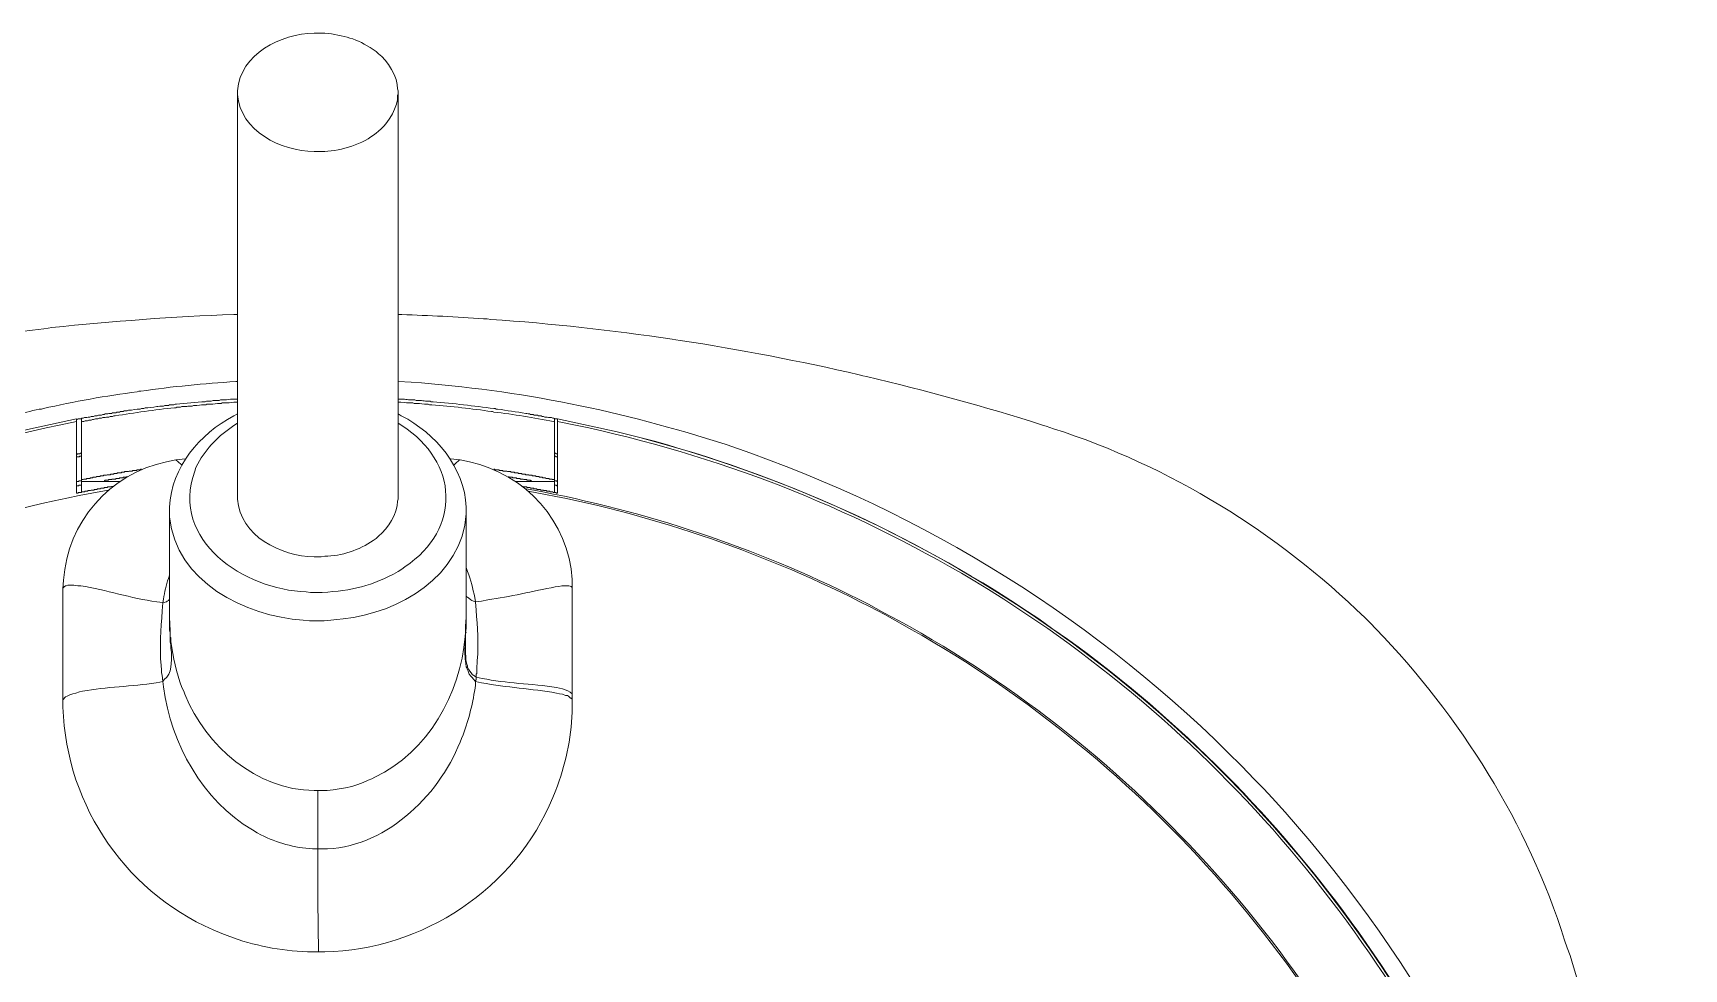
# Model space of a CAD drawing. Header units: millimetres. Extents: x 40 to 388, y 0 to 127.
# Drawn here: x 323.2 to 380.2, y 90.2 to 122.5 of the extents above; entities that cross this region are included whole.
import ezdxf

# ---------------------------------------------------------------- set-up
doc = ezdxf.new("R2010")
doc.units = ezdxf.units.MM

msp = doc.modelspace()

# ---------------------------------------------------------------- linework, layer by layer
at = {"color": 250, "lineweight": 20}
for points in [[(330.250588, 106.489005), (330.250588, 120.459005)], [(335.796184, 106.489005), (335.796184, 120.459005)], [(324.683684, 106.637101), (324.683684, 109.198303)], [(324.853088, 107.060505), (324.853088, 109.219505)], [(341.193684, 107.060505), (341.193684, 109.219505)], [(341.299588, 106.637101), (341.299588, 109.198303)], [(324.853088, 108.013005), (324.810684, 108.013005), (324.810684, 107.991803), (324.789588, 107.991803), (324.726088, 107.991803), (324.704886, 107.991803), (324.704886, 107.970601), (324.683684, 107.970601)], [(324.853088, 107.907101), (324.789588, 107.907101), (324.789588, 107.886005), (324.726088, 107.886005), (324.683684, 107.886005)], [(328.451386, 107.822399), (328.112684, 107.780101)], [(328.112684, 107.780101), (328.133886, 107.759005), (328.176184, 107.737803), (328.218588, 107.695505), (328.282088, 107.653101), (328.324386, 107.610803)], [(337.934088, 107.780101), (337.595386, 107.822399)], [(337.934088, 107.780101), (337.912886, 107.780101), (337.870588, 107.737803), (337.807088, 107.695505), (337.764684, 107.653101), (337.722386, 107.610803)], [(341.299588, 107.991803), (341.257184, 107.991803), (341.236088, 107.991803), (341.236088, 108.013005), (341.214886, 108.013005), (341.193684, 108.013005)], [(341.299588, 107.886005), (341.257184, 107.886005), (341.236088, 107.886005), (341.236088, 107.907101), (341.214886, 107.907101), (341.193684, 107.907101)], [(326.927386, 107.462601), (326.906184, 107.462601), (326.885088, 107.441505), (326.779184, 107.441505), (326.758088, 107.420303), (326.631088, 107.420303), (326.609886, 107.399101), (326.504088, 107.399101), (326.482886, 107.378005), (326.355886, 107.378005), (326.334684, 107.356803), (326.250088, 107.356803), (326.228886, 107.335601), (326.101886, 107.335601), (326.080684, 107.314505), (325.974886, 107.314505), (325.974886, 107.293303), (325.869088, 107.293303), (325.847886, 107.272101), (325.742088, 107.272101), (325.720886, 107.251005), (325.615088, 107.251005), (325.615088, 107.229803), (325.509184, 107.229803), (325.488088, 107.208601), (325.382184, 107.208601), (325.361088, 107.187505), (325.255184, 107.187505), (325.255184, 107.166303), (325.170588, 107.166303), (325.149386, 107.145101), (325.043588, 107.145101), (325.022386, 107.124005), (324.937684, 107.124005), (324.916588, 107.102803), (324.853088, 107.102803)], [(326.440588, 107.208601), (326.419386, 107.208601), (326.419386, 107.187505), (326.292386, 107.187505), (326.292386, 107.166303), (326.165386, 107.166303), (326.165386, 107.145101), (326.101886, 107.145101), (326.038386, 107.145101), (326.038386, 107.124005), (325.911386, 107.124005), (325.911386, 107.102803), (325.805588, 107.102803), (325.784386, 107.081601), (325.678588, 107.081601), (325.657386, 107.060505), (325.636184, 107.060505)], [(341.193684, 107.102803), (341.109088, 107.102803), (341.109088, 107.124005), (341.003184, 107.124005), (341.003184, 107.145101), (340.897386, 107.145101), (340.876184, 107.166303), (340.791588, 107.166303), (340.770386, 107.187505), (340.664588, 107.187505), (340.664588, 107.208601), (340.558684, 107.208601), (340.537588, 107.229803), (340.431684, 107.229803), (340.410588, 107.251005), (340.347088, 107.251005), (340.304684, 107.251005), (340.304684, 107.272101), (340.198886, 107.272101), (340.177684, 107.293303), (340.071886, 107.293303), (340.050684, 107.314505), (339.944886, 107.314505), (339.923684, 107.335601), (339.817886, 107.335601), (339.796684, 107.356803), (339.690886, 107.356803), (339.669684, 107.378005), (339.563886, 107.378005), (339.542684, 107.399101), (339.500386, 107.399101), (339.415684, 107.399101), (339.394588, 107.420303), (339.288684, 107.420303), (339.267588, 107.441505), (339.140588, 107.441505), (339.119386, 107.462601), (339.098184, 107.462601)], [(324.853088, 107.060505), (324.789588, 107.060505), (324.768386, 107.060505), (324.768386, 107.039303), (324.726088, 107.039303), (324.683684, 107.039303)], [(324.853088, 106.912303), (324.789588, 106.912303), (324.768386, 106.912303), (324.768386, 106.891101), (324.726088, 106.891101), (324.683684, 106.891101)], [(325.974886, 106.870005), (325.890184, 106.870005), (325.869088, 106.848803), (325.763184, 106.848803), (325.742088, 106.827601), (325.636184, 106.827601), (325.636184, 106.806505), (325.530386, 106.806505), (325.509184, 106.785303), (325.445684, 106.785303), (325.403386, 106.785303), (325.403386, 106.764101), (325.297588, 106.764101), (325.297588, 106.743005), (325.191684, 106.743005), (325.170588, 106.721803), (325.085886, 106.721803), (325.064684, 106.700601), (324.980088, 106.700601), (324.958886, 106.679505), (324.937684, 106.679505), (324.874184, 106.679505), (324.853088, 106.658303), (324.747184, 106.658303), (324.747184, 106.637101), (324.683684, 106.637101)], [(324.853088, 106.658303), (324.853088, 107.039303)], [(324.853088, 107.039303), (326.207684, 107.039303)], [(339.839088, 107.039303), (341.193684, 107.039303)], [(341.299588, 106.637101), (341.257184, 106.637101), (341.236088, 106.658303), (341.151386, 106.658303), (341.130184, 106.679505), (341.045588, 106.679505), (341.024386, 106.700601), (340.918588, 106.700601), (340.918588, 106.721803), (340.812684, 106.721803), (340.812684, 106.743005), (340.706886, 106.743005), (340.706886, 106.764101), (340.579886, 106.764101), (340.579886, 106.785303), (340.474088, 106.785303), (340.474088, 106.806505), (340.368184, 106.806505), (340.347088, 106.827601), (340.304684, 106.827601), (340.241184, 106.827601), (340.241184, 106.848803), (340.114184, 106.848803), (340.114184, 106.870005), (340.071886, 106.870005)], [(341.299588, 107.039303), (341.278386, 107.039303), (341.278386, 107.060505), (341.257184, 107.060505), (341.214886, 107.060505), (341.193684, 107.060505)], [(341.193684, 107.039303), (341.193684, 106.658303)], [(341.299588, 106.891101), (341.257184, 106.891101), (341.257184, 106.912303), (341.214886, 106.912303), (341.193684, 106.912303)], [(327.901088, 106.023303), (327.901088, 102.340303)], [(338.145684, 106.023303), (338.145684, 102.340303)], [(324.218088, 103.335101), (324.218088, 99.461601)], [(341.807588, 103.335101), (341.807588, 99.461601)], [(327.901088, 102.975303), (327.858684, 102.933005), (327.816386, 102.911803), (327.795184, 102.890601), (327.668184, 102.848303)], [(327.922184, 101.895803), (327.901088, 102.340303)], [(327.901088, 102.234505), (327.901088, 102.340303)], [(327.901088, 102.234505), (327.901088, 101.917005), (327.922184, 101.811101), (327.922184, 101.641803)], [(338.145684, 102.340303), (338.124588, 102.044005)], [(338.145684, 102.234505), (338.145684, 102.340303)], [(338.145684, 102.149803), (338.145684, 102.234505)], [(338.145684, 102.065101), (338.145684, 102.149803)], [(338.145684, 101.980505), (338.145684, 102.065101)], [(327.922184, 101.895803), (327.922184, 101.641803)], [(327.922184, 101.641803), (327.922184, 101.578303)], [(327.922184, 101.578303), (327.922184, 101.493601)], [(327.922184, 101.493601), (327.943386, 101.409005)], [(338.124588, 102.044005), (338.124588, 101.832303)], [(338.124588, 101.811101), (338.145684, 101.980505)], [(338.124588, 101.811101), (338.124588, 101.895803)], [(338.124588, 101.811101), (338.124588, 101.895803)], [(338.124588, 101.811101), (338.124588, 101.832303)], [(327.943386, 101.409005), (327.943386, 101.282005)], [(327.668184, 100.139005), (327.647088, 100.350601), (327.625886, 100.435303), (327.625886, 100.541101)], [(338.463184, 100.139005), (338.463184, 100.181303), (338.484386, 100.181303), (338.484386, 100.223601), (338.484386, 100.287101), (338.484386, 100.393005), (338.505588, 100.414101), (338.505588, 100.520005), (338.505588, 100.562303)], [(333.023386, 96.371303), (333.023386, 94.360505)], [(332.959886, 94.360505), (332.981088, 94.360505)], [(332.981088, 94.360505), (333.023386, 94.360505)], [(333.044588, 90.804505), (333.023386, 92.582505), (333.023386, 94.360505)]]:
    msp.add_lwpolyline(points, dxfattribs=at)
msp.add_lwpolyline([(338.124588, 101.811101), (338.124588, 101.832303), (338.145684, 101.832303), (338.145684, 101.811101)], close=True, dxfattribs=at)
for points, knots in [([(330.250588, 120.459005), (330.250588, 120.459005), (330.250588, 120.522505), (330.250588, 120.522505), (330.325412, 121.797409), (331.752716, 122.484232), (332.896386, 122.512101), (332.896386, 122.512101), (333.023386, 122.512101), (333.023386, 122.512101)], [0, 0, 0, 0, 1, 1, 1, 2, 2, 2, 3, 3, 3, 3]), ([(333.023386, 122.512101), (333.023386, 122.512101), (333.256184, 122.512101), (333.256184, 122.512101), (333.909211, 122.429198), (334.376007, 122.327598), (334.928386, 121.940601), (334.928386, 121.940601), (335.034184, 121.877101), (335.034184, 121.877101), (335.034184, 121.877101), (335.118886, 121.792505), (335.118886, 121.792505), (335.412786, 121.5868), (335.795902, 120.968698), (335.775088, 120.586005), (335.775088, 120.586005), (335.796184, 120.522505), (335.796184, 120.522505), (335.796184, 120.522505), (335.796184, 120.459005), (335.796184, 120.459005)], [0, 0, 0, 0, 1, 1, 1, 2, 2, 2, 3, 3, 3, 4, 4, 4, 5, 5, 5, 6, 6, 6, 7, 7, 7, 7]), ([(333.023386, 118.427005), (333.023386, 118.427005), (332.896386, 118.427005), (332.896386, 118.427005), (331.750211, 118.42771), (330.33589, 119.132208), (330.250588, 120.395505), (330.250588, 120.395505), (330.250588, 120.459005), (330.250588, 120.459005)], [0, 0, 0, 0, 1, 1, 1, 2, 2, 2, 3, 3, 3, 3]), ([(335.796184, 120.459005), (335.796184, 120.459005), (335.796184, 120.395505), (335.796184, 120.395505), (335.796184, 120.395505), (335.775088, 120.353101), (335.775088, 120.353101), (335.796184, 119.991927), (335.467113, 119.428823), (335.203588, 119.210101), (335.203588, 119.210101), (335.118886, 119.125505), (335.118886, 119.125505), (335.118886, 119.125505), (335.034184, 119.062005), (335.034184, 119.062005), (334.585204, 118.676701), (333.839397, 118.45692), (333.256184, 118.427005), (333.256184, 118.427005), (333.023386, 118.427005), (333.023386, 118.427005)], [0, 0, 0, 0, 1, 1, 1, 2, 2, 2, 3, 3, 3, 4, 4, 4, 5, 5, 5, 6, 6, 6, 7, 7, 7, 7]), ([(330.250588, 112.796601), (330.250588, 112.796601), (330.123588, 112.796601), (330.123588, 112.796601), (328.018493, 112.735218), (325.930084, 112.557806), (323.837088, 112.352101), (323.837088, 112.352101), (323.710088, 112.331005), (323.710088, 112.331005), (323.710088, 112.331005), (323.561886, 112.309803), (323.561886, 112.309803), (321.480215, 112.074818), (319.398086, 111.755907), (317.338886, 111.357303), (317.338886, 111.357303), (317.211886, 111.336101), (317.211886, 111.336101), (317.211886, 111.336101), (317.084886, 111.315005), (317.084886, 111.315005), (315.023288, 110.890225), (312.968711, 110.439022), (310.946588, 109.854505), (310.946588, 109.854505), (310.819588, 109.833303), (310.819588, 109.833303), (310.819588, 109.833303), (310.692588, 109.791005), (310.692588, 109.791005), (309.784503, 109.541909), (308.882486, 109.271998), (307.983184, 108.986601), (307.983184, 108.986601), (307.856184, 108.944303), (307.856184, 108.944303)], [0, 0, 0, 0, 1, 1, 1, 2, 2, 2, 3, 3, 3, 4, 4, 4, 5, 5, 5, 6, 6, 6, 7, 7, 7, 8, 8, 8, 9, 9, 9, 10, 10, 10, 11, 11, 11, 12, 12, 12, 12]), ([(358.169386, 108.944303), (358.169386, 108.944303), (358.042386, 108.986601), (358.042386, 108.986601), (356.057306, 109.624811), (353.993591, 110.184317), (351.967588, 110.658803), (351.967588, 110.658803), (351.840588, 110.680005), (351.840588, 110.680005), (351.840588, 110.680005), (351.713588, 110.722303), (351.713588, 110.722303), (349.667089, 111.190122), (347.614593, 111.583822), (345.532886, 111.907601), (345.532886, 111.907601), (345.384684, 111.928803), (345.384684, 111.928803), (345.384684, 111.928803), (345.257684, 111.950005), (345.257684, 111.950005), (343.167194, 112.245915), (341.097094, 112.497128), (338.992386, 112.627303), (338.992386, 112.627303), (338.865386, 112.648505), (338.865386, 112.648505), (338.865386, 112.648505), (338.738386, 112.648505), (338.738386, 112.648505), (337.815202, 112.724317), (336.85099, 112.764216), (335.923184, 112.796601), (335.923184, 112.796601), (335.796184, 112.796601), (335.796184, 112.796601)], [0, 0, 0, 0, 1, 1, 1, 2, 2, 2, 3, 3, 3, 4, 4, 4, 5, 5, 5, 6, 6, 6, 7, 7, 7, 8, 8, 8, 9, 9, 9, 10, 10, 10, 11, 11, 11, 12, 12, 12, 12]), ([(330.250588, 110.489505), (330.250588, 110.489505), (330.187088, 110.489505), (330.187088, 110.489505), (329.099086, 110.412211), (327.978699, 110.316926), (326.906184, 110.150803), (326.906184, 110.150803), (326.842684, 110.150803), (326.842684, 110.150803), (326.842684, 110.150803), (326.779184, 110.129601), (326.779184, 110.129601), (325.732493, 110.006129), (324.572983, 109.785713), (323.540684, 109.558101), (323.540684, 109.558101), (323.477184, 109.537005), (323.477184, 109.537005), (323.477184, 109.537005), (323.392588, 109.537005), (323.392588, 109.537005), (322.836893, 109.390532), (322.2492, 109.28752), (321.699184, 109.113601), (321.699184, 109.113601), (321.635684, 109.113601), (321.635684, 109.113601)], [0, 0, 0, 0, 1, 1, 1, 2, 2, 2, 3, 3, 3, 4, 4, 4, 5, 5, 5, 6, 6, 6, 7, 7, 7, 8, 8, 8, 9, 9, 9, 9]), ([(376.224588, 77.596505), (376.224588, 77.596505), (376.097588, 78.019803), (376.097588, 78.019803), (374.182993, 84.782906), (370.717692, 90.931505), (365.979886, 96.117303), (365.979886, 96.117303), (365.683588, 96.434803), (365.683588, 96.434803), (365.683588, 96.434803), (365.366088, 96.752303), (365.366088, 96.752303), (360.554905, 101.803728), (354.538597, 105.678322), (347.967088, 108.013005), (347.967088, 108.013005), (347.543684, 108.161101), (347.543684, 108.161101), (347.543684, 108.161101), (347.120386, 108.309303), (347.120386, 108.309303), (343.510094, 109.479114), (340.027084, 110.180824), (336.240684, 110.468303), (336.240684, 110.468303), (335.796184, 110.489505), (335.796184, 110.489505)], [0, 0, 0, 0, 1, 1, 1, 2, 2, 2, 3, 3, 3, 4, 4, 4, 5, 5, 5, 6, 6, 6, 7, 7, 7, 8, 8, 8, 9, 9, 9, 9]), ([(330.250588, 109.875601), (330.250588, 109.875601), (330.123588, 109.875601), (330.123588, 109.875601), (329.913686, 109.891829), (329.936193, 109.845333), (329.763684, 109.854505), (329.763684, 109.854505), (329.657886, 109.854505), (329.657886, 109.854505), (329.657886, 109.854505), (329.615588, 109.833303), (329.615588, 109.833303), (329.615588, 109.833303), (329.403886, 109.833303), (329.403886, 109.833303), (329.403886, 109.833303), (329.340386, 109.812101), (329.340386, 109.812101), (329.340386, 109.812101), (329.171088, 109.812101), (329.171088, 109.812101), (329.171088, 109.812101), (329.128684, 109.791005), (329.128684, 109.791005), (328.8151, 109.791005), (328.453186, 109.725), (328.133886, 109.706303), (328.133886, 109.706303), (328.091588, 109.706303), (328.091588, 109.706303), (328.091588, 109.706303), (328.049184, 109.685101), (328.049184, 109.685101), (328.049184, 109.685101), (327.901088, 109.685101), (327.901088, 109.685101), (327.901088, 109.685101), (327.858684, 109.664005), (327.858684, 109.664005), (327.858684, 109.664005), (327.731684, 109.664005), (327.731684, 109.664005), (327.731684, 109.664005), (327.689386, 109.642803), (327.689386, 109.642803), (327.689386, 109.642803), (327.562386, 109.642803), (327.562386, 109.642803), (327.562386, 109.642803), (327.498886, 109.621601), (327.498886, 109.621601), (327.498886, 109.621601), (327.456588, 109.621601), (327.456588, 109.621601), (327.343311, 109.606114), (327.166217, 109.573623), (327.054386, 109.579303), (327.054386, 109.579303), (327.012088, 109.558101), (327.012088, 109.558101), (327.012088, 109.558101), (326.927386, 109.558101), (326.927386, 109.558101), (326.927386, 109.558101), (326.885088, 109.537005), (326.885088, 109.537005), (326.748916, 109.534818), (326.617012, 109.499222), (326.482886, 109.494601), (326.482886, 109.494601), (326.440588, 109.473505), (326.440588, 109.473505), (326.440588, 109.473505), (326.334684, 109.473505), (326.334684, 109.473505), (326.334684, 109.473505), (326.292386, 109.452303), (326.292386, 109.452303), (326.292386, 109.452303), (326.207684, 109.452303), (326.207684, 109.452303), (326.207684, 109.452303), (326.165386, 109.431101), (326.165386, 109.431101), (326.165386, 109.431101), (326.080684, 109.431101), (326.080684, 109.431101), (326.080684, 109.431101), (326.038386, 109.410005), (326.038386, 109.410005), (326.038386, 109.410005), (325.932588, 109.410005), (325.932588, 109.410005), (325.932588, 109.410005), (325.890184, 109.388803), (325.890184, 109.388803), (325.890184, 109.388803), (325.847886, 109.388803), (325.847886, 109.388803), (325.847886, 109.388803), (325.805588, 109.388803), (325.805588, 109.388803), (325.805588, 109.388803), (325.763184, 109.367601), (325.763184, 109.367601), (325.763184, 109.367601), (325.678588, 109.367601), (325.678588, 109.367601), (325.678588, 109.367601), (325.636184, 109.346505), (325.636184, 109.346505), (325.636184, 109.346505), (325.593886, 109.346505), (325.593886, 109.346505), (325.593886, 109.346505), (325.551588, 109.325303), (325.551588, 109.325303), (325.551588, 109.325303), (325.445684, 109.325303), (325.445684, 109.325303), (325.445684, 109.325303), (325.403386, 109.304101), (325.403386, 109.304101), (325.403386, 109.304101), (325.318684, 109.304101), (325.318684, 109.304101), (325.318684, 109.304101), (325.276386, 109.283005), (325.276386, 109.283005), (325.276386, 109.283005), (325.191684, 109.283005), (325.191684, 109.283005), (325.191684, 109.283005), (325.149386, 109.261803), (325.149386, 109.261803), (325.149386, 109.261803), (325.085886, 109.261803), (325.085886, 109.261803), (325.085886, 109.261803), (325.043588, 109.240601), (325.043588, 109.240601), (325.043588, 109.240601), (324.958886, 109.240601), (324.958886, 109.240601), (324.958886, 109.240601), (324.916588, 109.219505), (324.916588, 109.219505), (324.916588, 109.219505), (324.874184, 109.219505), (324.874184, 109.219505), (324.874184, 109.219505), (324.831886, 109.198303), (324.831886, 109.198303), (324.831886, 109.198303), (324.747184, 109.198303), (324.747184, 109.198303), (324.747184, 109.198303), (324.704886, 109.177101), (324.704886, 109.177101)], [0, 0, 0, 0, 1, 1, 1, 2, 2, 2, 3, 3, 3, 4, 4, 4, 5, 5, 5, 6, 6, 6, 7, 7, 7, 8, 8, 8, 9, 9, 9, 10, 10, 10, 11, 11, 11, 12, 12, 12, 13, 13, 13, 14, 14, 14, 15, 15, 15, 16, 16, 16, 17, 17, 17, 18, 18, 18, 19, 19, 19, 20, 20, 20, 21, 21, 21, 22, 22, 22, 23, 23, 23, 24, 24, 24, 25, 25, 25, 26, 26, 26, 27, 27, 27, 28, 28, 28, 29, 29, 29, 30, 30, 30, 31, 31, 31, 32, 32, 32, 33, 33, 33, 34, 34, 34, 35, 35, 35, 36, 36, 36, 37, 37, 37, 38, 38, 38, 39, 39, 39, 40, 40, 40, 41, 41, 41, 42, 42, 42, 43, 43, 43, 44, 44, 44, 45, 45, 45, 46, 46, 46, 47, 47, 47, 48, 48, 48, 49, 49, 49, 50, 50, 50, 51, 51, 51, 52, 52, 52, 53, 53, 53, 53]), ([(330.250588, 109.769803), (330.250588, 109.769803), (330.123588, 109.769803), (330.123588, 109.769803), (329.966214, 109.778305), (329.955984, 109.734913), (329.763684, 109.748601), (329.763684, 109.748601), (329.721386, 109.748601), (329.721386, 109.748601), (329.721386, 109.748601), (329.679088, 109.727505), (329.679088, 109.727505), (329.481886, 109.742322), (329.458602, 109.700306), (329.298088, 109.706303), (329.298088, 109.706303), (329.192184, 109.706303), (329.192184, 109.706303), (329.192184, 109.706303), (329.149886, 109.685101), (329.149886, 109.685101), (329.149886, 109.685101), (329.107588, 109.685101), (329.107588, 109.685101), (328.94711, 109.691098), (328.923791, 109.649118), (328.726588, 109.664005), (328.726588, 109.664005), (328.684184, 109.642803), (328.684184, 109.642803), (328.684184, 109.642803), (328.536088, 109.642803), (328.536088, 109.642803), (328.536088, 109.642803), (328.493684, 109.621601), (328.493684, 109.621601), (328.493684, 109.621601), (328.324386, 109.621601), (328.324386, 109.621601), (328.324386, 109.621601), (328.282088, 109.600505), (328.282088, 109.600505), (328.282088, 109.600505), (328.155088, 109.600505), (328.155088, 109.600505), (328.155088, 109.600505), (328.112684, 109.579303), (328.112684, 109.579303), (328.112684, 109.579303), (328.070386, 109.579303), (328.070386, 109.579303), (327.394499, 109.519331), (326.685416, 109.405419), (326.017184, 109.304101), (326.017184, 109.304101), (325.974886, 109.304101), (325.974886, 109.304101), (325.974886, 109.304101), (325.932588, 109.283005), (325.932588, 109.283005), (325.932588, 109.283005), (325.847886, 109.283005), (325.847886, 109.283005), (325.847886, 109.283005), (325.805588, 109.261803), (325.805588, 109.261803), (325.805588, 109.261803), (325.720886, 109.261803), (325.720886, 109.261803), (325.720886, 109.261803), (325.678588, 109.240601), (325.678588, 109.240601), (325.678588, 109.240601), (325.593886, 109.240601), (325.593886, 109.240601), (325.593886, 109.240601), (325.551588, 109.219505), (325.551588, 109.219505), (325.551588, 109.219505), (325.466886, 109.219505), (325.466886, 109.219505), (325.466886, 109.219505), (325.424588, 109.198303), (325.424588, 109.198303), (325.424588, 109.198303), (325.339886, 109.198303), (325.339886, 109.198303), (325.339886, 109.198303), (325.276386, 109.177101), (325.276386, 109.177101), (325.276386, 109.177101), (325.234088, 109.177101), (325.234088, 109.177101), (325.234088, 109.177101), (325.191684, 109.156005), (325.191684, 109.156005), (325.191684, 109.156005), (325.107088, 109.156005), (325.107088, 109.156005), (325.107088, 109.156005), (325.064684, 109.134803), (325.064684, 109.134803), (325.064684, 109.134803), (324.980088, 109.134803), (324.980088, 109.134803), (324.980088, 109.134803), (324.937684, 109.113601), (324.937684, 109.113601), (324.937684, 109.113601), (324.895386, 109.113601), (324.895386, 109.113601), (324.895386, 109.113601), (324.853088, 109.092505), (324.853088, 109.092505)], [0, 0, 0, 0, 1, 1, 1, 2, 2, 2, 3, 3, 3, 4, 4, 4, 5, 5, 5, 6, 6, 6, 7, 7, 7, 8, 8, 8, 9, 9, 9, 10, 10, 10, 11, 11, 11, 12, 12, 12, 13, 13, 13, 14, 14, 14, 15, 15, 15, 16, 16, 16, 17, 17, 17, 18, 18, 18, 19, 19, 19, 20, 20, 20, 21, 21, 21, 22, 22, 22, 23, 23, 23, 24, 24, 24, 25, 25, 25, 26, 26, 26, 27, 27, 27, 28, 28, 28, 29, 29, 29, 30, 30, 30, 31, 31, 31, 32, 32, 32, 33, 33, 33, 34, 34, 34, 35, 35, 35, 36, 36, 36, 37, 37, 37, 38, 38, 38, 38]), ([(341.299588, 109.198303), (341.299588, 109.198303), (341.214886, 109.198303), (341.214886, 109.198303), (341.214886, 109.198303), (341.172588, 109.219505), (341.172588, 109.219505), (341.172588, 109.219505), (341.130184, 109.219505), (341.130184, 109.219505), (341.130184, 109.219505), (341.087886, 109.240601), (341.087886, 109.240601), (341.087886, 109.240601), (340.982088, 109.240601), (340.982088, 109.240601), (340.982088, 109.240601), (340.939684, 109.261803), (340.939684, 109.261803), (340.939684, 109.261803), (340.855088, 109.261803), (340.855088, 109.261803), (340.855088, 109.261803), (340.812684, 109.283005), (340.812684, 109.283005), (340.812684, 109.283005), (340.770386, 109.283005), (340.770386, 109.283005), (340.770386, 109.283005), (340.728088, 109.304101), (340.728088, 109.304101), (340.728088, 109.304101), (340.643386, 109.304101), (340.643386, 109.304101), (340.643386, 109.304101), (340.601088, 109.325303), (340.601088, 109.325303), (340.601088, 109.325303), (340.495184, 109.325303), (340.495184, 109.325303), (340.495184, 109.325303), (340.452886, 109.346505), (340.452886, 109.346505), (340.452886, 109.346505), (340.368184, 109.346505), (340.368184, 109.346505), (340.368184, 109.346505), (340.325886, 109.367601), (340.325886, 109.367601), (340.325886, 109.367601), (340.283588, 109.367601), (340.283588, 109.367601), (340.283588, 109.367601), (340.241184, 109.388803), (340.241184, 109.388803), (340.241184, 109.388803), (340.198886, 109.388803), (340.198886, 109.388803), (339.875389, 109.44493), (339.548399, 109.480913), (339.225184, 109.537005), (339.225184, 109.537005), (339.182886, 109.537005), (339.182886, 109.537005), (339.182886, 109.537005), (339.140588, 109.558101), (339.140588, 109.558101), (339.140588, 109.558101), (339.098184, 109.558101), (339.098184, 109.558101), (338.402612, 109.63931), (337.707605, 109.735231), (337.002684, 109.791005), (337.002684, 109.791005), (336.939184, 109.791005), (336.939184, 109.791005), (336.939184, 109.791005), (336.896886, 109.812101), (336.896886, 109.812101), (336.896886, 109.812101), (336.854588, 109.812101), (336.854588, 109.812101), (336.662995, 109.802611), (336.629904, 109.848508), (336.410088, 109.833303), (336.410088, 109.833303), (336.367684, 109.854505), (336.367684, 109.854505), (336.367684, 109.854505), (336.325386, 109.854505), (336.325386, 109.854505), (336.126808, 109.843498), (336.087297, 109.889712), (335.880886, 109.875601), (335.880886, 109.875601), (335.796184, 109.875601), (335.796184, 109.875601)], [0, 0, 0, 0, 1, 1, 1, 2, 2, 2, 3, 3, 3, 4, 4, 4, 5, 5, 5, 6, 6, 6, 7, 7, 7, 8, 8, 8, 9, 9, 9, 10, 10, 10, 11, 11, 11, 12, 12, 12, 13, 13, 13, 14, 14, 14, 15, 15, 15, 16, 16, 16, 17, 17, 17, 18, 18, 18, 19, 19, 19, 20, 20, 20, 21, 21, 21, 22, 22, 22, 23, 23, 23, 24, 24, 24, 25, 25, 25, 26, 26, 26, 27, 27, 27, 28, 28, 28, 29, 29, 29, 30, 30, 30, 31, 31, 31, 32, 32, 32, 32]), ([(341.193684, 109.092505), (341.193684, 109.092505), (341.151386, 109.113601), (341.151386, 109.113601), (340.483896, 109.217706), (339.773084, 109.36873), (339.098184, 109.431101), (339.098184, 109.431101), (339.055886, 109.452303), (339.055886, 109.452303), (339.055886, 109.452303), (339.013588, 109.452303), (339.013588, 109.452303), (338.341511, 109.551398), (337.643011, 109.624811), (336.960386, 109.685101), (336.960386, 109.685101), (336.918088, 109.685101), (336.918088, 109.685101), (336.918088, 109.685101), (336.875684, 109.685101), (336.875684, 109.685101), (336.875684, 109.685101), (336.833386, 109.706303), (336.833386, 109.706303), (336.622813, 109.691522), (336.601999, 109.738406), (336.410088, 109.727505), (336.410088, 109.727505), (336.346588, 109.727505), (336.346588, 109.727505), (336.346588, 109.727505), (336.304184, 109.748601), (336.304184, 109.748601), (336.093611, 109.73382), (336.072797, 109.780704), (335.880886, 109.769803), (335.880886, 109.769803), (335.796184, 109.769803), (335.796184, 109.769803)], [0, 0, 0, 0, 1, 1, 1, 2, 2, 2, 3, 3, 3, 4, 4, 4, 5, 5, 5, 6, 6, 6, 7, 7, 7, 8, 8, 8, 9, 9, 9, 10, 10, 10, 11, 11, 11, 12, 12, 12, 13, 13, 13, 13]), ([(324.683684, 109.198303), (324.683684, 109.198303), (322.630588, 108.753803), (322.630588, 108.753803), (286.735414, 99.689213), (276.816009, 54.301812), (305.676088, 31.114505), (305.676088, 31.114505), (307.369386, 29.844505), (307.369386, 29.844505), (307.369386, 29.844505), (309.105088, 28.659101), (309.105088, 28.659101), (340.493491, 8.967822), (380.092797, 33.123927), (376.965386, 70.040005), (376.965386, 70.040005), (376.711386, 72.135505), (376.711386, 72.135505), (376.711386, 72.135505), (376.351588, 74.209803), (376.351588, 74.209803), (373.058408, 91.218631), (360.1841, 104.664015), (343.352684, 108.753803), (343.352684, 108.753803), (341.299588, 109.198303), (341.299588, 109.198303)], [0, 0, 0, 0, 1, 1, 1, 2, 2, 2, 3, 3, 3, 4, 4, 4, 5, 5, 5, 6, 6, 6, 7, 7, 7, 8, 8, 8, 9, 9, 9, 9]), ([(324.683684, 109.113601), (324.683684, 109.113601), (324.091088, 108.986601), (324.091088, 108.986601), (314.479305, 106.992419), (305.887402, 101.915206), (299.495386, 94.466303), (299.495386, 94.466303), (299.114386, 94.000601), (299.114386, 94.000601), (299.114386, 94.000601), (298.712184, 93.513803), (298.712184, 93.513803), (292.596111, 85.990817), (289.096909, 76.390005), (288.933184, 66.695601), (288.933184, 66.695601), (288.912088, 66.081803), (288.912088, 66.081803), (288.912088, 66.081803), (288.912088, 65.468005), (288.912088, 65.468005), (288.979504, 60.522413), (289.820809, 55.577527), (291.515588, 50.926505), (291.515588, 50.926505), (291.727184, 50.333803), (291.727184, 50.333803)], [0, 0, 0, 0, 1, 1, 1, 2, 2, 2, 3, 3, 3, 4, 4, 4, 5, 5, 5, 6, 6, 6, 7, 7, 7, 8, 8, 8, 9, 9, 9, 9]), ([(327.901088, 106.023303), (327.901088, 106.023303), (327.901088, 106.150303), (327.901088, 106.150303), (327.96921, 107.558204), (328.924497, 108.663104), (330.123588, 109.304101), (330.123588, 109.304101), (330.250588, 109.367601), (330.250588, 109.367601)], [0, 0, 0, 0, 1, 1, 1, 2, 2, 2, 3, 3, 3, 3]), ([(332.769386, 103.208101), (332.769386, 103.208101), (332.621184, 103.229303), (332.621184, 103.229303), (330.485503, 103.308325), (327.903911, 104.981515), (328.768886, 107.399101), (328.768886, 107.399101), (328.811184, 107.526101), (328.811184, 107.526101), (328.811184, 107.526101), (328.874684, 107.653101), (328.874684, 107.653101), (329.187704, 108.203505), (329.591211, 108.626415), (330.123588, 108.965505), (330.123588, 108.965505), (330.250588, 109.050101), (330.250588, 109.050101)], [0, 0, 0, 0, 1, 1, 1, 2, 2, 2, 3, 3, 3, 4, 4, 4, 5, 5, 5, 6, 6, 6, 6]), ([(335.796184, 109.050101), (335.796184, 109.050101), (335.923184, 108.965505), (335.923184, 108.965505), (337.876903, 107.711027), (337.992614, 105.405624), (336.029088, 104.097101), (336.029088, 104.097101), (335.923184, 104.012505), (335.923184, 104.012505), (335.923184, 104.012505), (335.796184, 103.927803), (335.796184, 103.927803), (334.884995, 103.436701), (334.19669, 103.270225), (333.171588, 103.208101), (333.171588, 103.208101), (333.023386, 103.208101), (333.023386, 103.208101)], [0, 0, 0, 0, 1, 1, 1, 2, 2, 2, 3, 3, 3, 4, 4, 4, 5, 5, 5, 6, 6, 6, 6]), ([(335.796184, 109.367601), (335.796184, 109.367601), (335.902088, 109.304101), (335.902088, 109.304101), (337.098993, 108.700216), (338.077704, 107.529311), (338.145684, 106.150303), (338.145684, 106.150303), (338.145684, 106.023303), (338.145684, 106.023303)], [0, 0, 0, 0, 1, 1, 1, 2, 2, 2, 3, 3, 3, 3]), ([(374.298386, 50.439601), (374.298386, 50.439601), (374.510088, 51.011101), (374.510088, 51.011101), (377.803304, 60.124833), (377.914394, 70.320428), (374.891088, 79.522601), (374.891088, 79.522601), (374.700588, 80.115303), (374.700588, 80.115303), (374.700588, 80.115303), (374.488886, 80.686803), (374.488886, 80.686803), (371.224316, 89.855109), (364.9085, 97.738705), (356.708886, 102.975303), (356.708886, 102.975303), (356.179684, 103.314005), (356.179684, 103.314005), (356.179684, 103.314005), (355.650588, 103.631505), (355.650588, 103.631505), (351.318089, 106.205724), (346.842786, 107.942414), (341.913386, 108.986601), (341.913386, 108.986601), (341.299588, 109.113601), (341.299588, 109.113601)], [0, 0, 0, 0, 1, 1, 1, 2, 2, 2, 3, 3, 3, 4, 4, 4, 5, 5, 5, 6, 6, 6, 7, 7, 7, 8, 8, 8, 9, 9, 9, 9]), ([(376.161088, 90.952601), (376.161088, 90.952601), (376.076386, 91.206601), (376.076386, 91.206601), (374.795803, 95.241003), (372.487896, 98.918323), (369.557088, 101.959303), (369.557088, 101.959303), (369.366588, 102.149803), (369.366588, 102.149803), (369.366588, 102.149803), (369.176088, 102.340303), (369.176088, 102.340303), (366.145692, 105.278907), (362.451086, 107.569916), (358.423386, 108.859601), (358.423386, 108.859601), (358.169386, 108.944303), (358.169386, 108.944303)], [0, 0, 0, 0, 1, 1, 1, 2, 2, 2, 3, 3, 3, 4, 4, 4, 5, 5, 5, 6, 6, 6, 6]), ([(373.790386, 48.809803), (373.790386, 48.809803), (374.023184, 49.381303), (374.023184, 49.381303), (377.587016, 58.211331), (378.180706, 68.317003), (375.610684, 77.490601), (375.610684, 77.490601), (375.441386, 78.083303), (375.441386, 78.083303), (375.441386, 78.083303), (375.272088, 78.676005), (375.272088, 78.676005), (372.473784, 87.877825), (366.701987, 95.959929), (358.910184, 101.599505), (358.910184, 101.599505), (358.402184, 101.938101), (358.402184, 101.938101), (358.402184, 101.938101), (357.915386, 102.298005), (357.915386, 102.298005), (353.838016, 105.057009), (349.429987, 107.096418), (344.686184, 108.415101), (344.686184, 108.415101), (344.093588, 108.563303), (344.093588, 108.563303)], [0, 0, 0, 0, 1, 1, 1, 2, 2, 2, 3, 3, 3, 4, 4, 4, 5, 5, 5, 6, 6, 6, 7, 7, 7, 8, 8, 8, 9, 9, 9, 9]), ([(328.112684, 107.780101), (328.112684, 107.780101), (327.795184, 107.716601), (327.795184, 107.716601), (325.831694, 107.306003), (324.360611, 105.635918), (324.239184, 103.631399), (324.239184, 103.631399), (324.218088, 103.335101), (324.218088, 103.335101)], [0, 0, 0, 0, 1, 1, 1, 2, 2, 2, 3, 3, 3, 3]), ([(341.807588, 103.335101), (341.807588, 103.335101), (341.807588, 103.652601), (341.807588, 103.652601), (341.660515, 105.658531), (340.218995, 107.284519), (338.251588, 107.716601), (338.251588, 107.716601), (337.934088, 107.780101), (337.934088, 107.780101)], [0, 0, 0, 0, 1, 1, 1, 2, 2, 2, 3, 3, 3, 3]), ([(340.410588, 107.060505), (340.410588, 107.060505), (340.368184, 107.060505), (340.368184, 107.060505), (340.368184, 107.060505), (340.368184, 107.081601), (340.368184, 107.081601), (340.368184, 107.081601), (340.241184, 107.081601), (340.241184, 107.081601), (340.241184, 107.081601), (340.241184, 107.102803), (340.241184, 107.102803), (340.241184, 107.102803), (340.135386, 107.102803), (340.135386, 107.102803), (340.135386, 107.102803), (340.114184, 107.124005), (340.114184, 107.124005), (340.114184, 107.124005), (340.071886, 107.124005), (340.071886, 107.124005), (340.071886, 107.124005), (340.008386, 107.124005), (340.008386, 107.124005), (340.008386, 107.124005), (340.008386, 107.145101), (340.008386, 107.145101), (340.008386, 107.145101), (339.881386, 107.145101), (339.881386, 107.145101), (339.881386, 107.145101), (339.881386, 107.166303), (339.881386, 107.166303), (339.881386, 107.166303), (339.754386, 107.166303), (339.754386, 107.166303), (339.754386, 107.166303), (339.733184, 107.187505), (339.733184, 107.187505), (339.698012, 107.187505), (339.662699, 107.187505), (339.627386, 107.187505), (339.627386, 107.187505), (339.606184, 107.208601), (339.606184, 107.208601)], [0, 0, 0, 0, 1, 1, 1, 2, 2, 2, 3, 3, 3, 4, 4, 4, 5, 5, 5, 6, 6, 6, 7, 7, 7, 8, 8, 8, 9, 9, 9, 10, 10, 10, 11, 11, 11, 12, 12, 12, 13, 13, 13, 14, 14, 14, 15, 15, 15, 15]), ([(325.784386, 106.743005), (325.784386, 106.743005), (325.212886, 106.637101), (325.212886, 106.637101), (315.944709, 104.903198), (307.568706, 99.998211), (301.421588, 92.857601), (301.421588, 92.857601), (301.040588, 92.392005), (301.040588, 92.392005), (301.040588, 92.392005), (300.659588, 91.947505), (300.659588, 91.947505), (294.744916, 84.593429), (291.482392, 75.478709), (291.430886, 66.039505), (291.430886, 66.039505), (291.430886, 65.446803), (291.430886, 65.446803), (291.430886, 65.446803), (291.430886, 64.854101), (291.430886, 64.854101), (291.554006, 60.856106), (292.189711, 56.94313), (293.399386, 53.127803), (293.399386, 53.127803), (293.589886, 52.577505), (293.589886, 52.577505)], [0, 0, 0, 0, 1, 1, 1, 2, 2, 2, 3, 3, 3, 4, 4, 4, 5, 5, 5, 6, 6, 6, 7, 7, 7, 8, 8, 8, 9, 9, 9, 9]), ([(372.435684, 52.577505), (372.435684, 52.577505), (372.605088, 53.127803), (372.605088, 53.127803), (375.495009, 62.062923), (375.221288, 71.853212), (371.864184, 80.623303), (371.864184, 80.623303), (371.652588, 81.173601), (371.652588, 81.173601), (371.652588, 81.173601), (371.419684, 81.745101), (371.419684, 81.745101), (367.830206, 90.428409), (361.321491, 97.704803), (353.089386, 102.234505), (353.089386, 102.234505), (352.560184, 102.509601), (352.560184, 102.509601), (352.560184, 102.509601), (352.031088, 102.806005), (352.031088, 102.806005), (348.42069, 104.645318), (344.766688, 105.897326), (340.791588, 106.679505), (340.791588, 106.679505), (340.220088, 106.785303), (340.220088, 106.785303)], [0, 0, 0, 0, 1, 1, 1, 2, 2, 2, 3, 3, 3, 4, 4, 4, 5, 5, 5, 6, 6, 6, 7, 7, 7, 8, 8, 8, 9, 9, 9, 9]), ([(372.372184, 52.577505), (372.372184, 52.577505), (372.562684, 53.149005), (372.562684, 53.149005), (375.4241, 62.102822), (375.169783, 71.796415), (371.821886, 80.581005), (371.821886, 80.581005), (371.610184, 81.131303), (371.610184, 81.131303), (371.610184, 81.131303), (371.377386, 81.681601), (371.377386, 81.681601), (367.855606, 90.314426), (361.292493, 97.646912), (353.131684, 102.149803), (353.131684, 102.149803), (352.602588, 102.446101), (352.602588, 102.446101), (352.602588, 102.446101), (352.073386, 102.721303), (352.073386, 102.721303), (348.548396, 104.527208), (344.768417, 105.855028), (340.876184, 106.594803), (340.876184, 106.594803), (340.283588, 106.700601), (340.283588, 106.700601)], [0, 0, 0, 0, 1, 1, 1, 2, 2, 2, 3, 3, 3, 4, 4, 4, 5, 5, 5, 6, 6, 6, 7, 7, 7, 8, 8, 8, 9, 9, 9, 9]), ([(330.250588, 106.489005), (330.250588, 106.489005), (330.250588, 106.425505), (330.250588, 106.425505), (330.328905, 105.155822), (331.743897, 104.465401), (332.896386, 104.435803), (332.896386, 104.435803), (333.023386, 104.435803), (333.023386, 104.435803)], [0, 0, 0, 0, 1, 1, 1, 2, 2, 2, 3, 3, 3, 3]), ([(333.023386, 104.435803), (333.023386, 104.435803), (333.129184, 104.435803), (333.129184, 104.435803), (333.129184, 104.435803), (333.256184, 104.457005), (333.256184, 104.457005), (333.833011, 104.4672), (334.458204, 104.666908), (334.928386, 105.007303), (334.928386, 105.007303), (335.034184, 105.070803), (335.034184, 105.070803), (335.034184, 105.070803), (335.118886, 105.155505), (335.118886, 105.155505), (335.438186, 105.412327), (335.777487, 105.937931), (335.775088, 106.362005), (335.775088, 106.362005), (335.796184, 106.425505), (335.796184, 106.425505), (335.796184, 106.425505), (335.796184, 106.489005), (335.796184, 106.489005)], [0, 0, 0, 0, 1, 1, 1, 2, 2, 2, 3, 3, 3, 4, 4, 4, 5, 5, 5, 6, 6, 6, 7, 7, 7, 8, 8, 8, 8]), ([(332.727088, 102.234505), (332.727088, 102.234505), (332.515386, 102.255601), (332.515386, 102.255601), (330.511609, 102.374522), (328.111697, 103.596933), (327.901088, 105.811601), (327.901088, 105.811601), (327.901088, 105.917505), (327.901088, 105.917505), (327.901088, 105.917505), (327.901088, 106.023303), (327.901088, 106.023303)], [0, 0, 0, 0, 1, 1, 1, 2, 2, 2, 3, 3, 3, 4, 4, 4, 4]), ([(338.145684, 106.023303), (338.145684, 106.023303), (338.145684, 105.917505), (338.145684, 105.917505), (338.014486, 103.782811), (335.822996, 102.500111), (333.891184, 102.298005), (333.891184, 102.298005), (333.679588, 102.276803), (333.679588, 102.276803), (333.679588, 102.276803), (333.467886, 102.255601), (333.467886, 102.255601), (333.467886, 102.255601), (333.235088, 102.234505), (333.235088, 102.234505), (333.235088, 102.234505), (333.023386, 102.234505), (333.023386, 102.234505)], [0, 0, 0, 0, 1, 1, 1, 2, 2, 2, 3, 3, 3, 4, 4, 4, 5, 5, 5, 6, 6, 6, 6]), ([(327.668184, 102.848303), (327.668184, 102.848303), (327.689386, 102.975303), (327.689386, 102.975303), (327.725687, 103.220131), (327.781814, 103.46002), (327.858684, 103.695005), (327.858684, 103.695005), (327.901088, 103.800803), (327.901088, 103.800803)], [0, 0, 0, 0, 1, 1, 1, 2, 2, 2, 3, 3, 3, 3]), ([(338.463184, 102.890601), (338.463184, 102.890601), (338.442088, 103.038803), (338.442088, 103.038803), (338.364089, 103.335807), (338.320415, 103.646604), (338.188088, 103.927803), (338.188088, 103.927803), (338.145684, 104.076005), (338.145684, 104.076005)], [0, 0, 0, 0, 1, 1, 1, 2, 2, 2, 3, 3, 3, 3]), ([(324.218088, 103.335101), (324.218088, 103.335101), (324.218088, 103.356303), (324.218088, 103.356303), (324.218088, 103.356303), (324.239184, 103.377505), (324.239184, 103.377505), (324.239184, 103.377505), (324.260386, 103.398601), (324.260386, 103.398601), (324.260386, 103.398601), (324.302684, 103.441005), (324.302684, 103.441005), (324.302684, 103.441005), (324.323886, 103.441005), (324.323886, 103.441005), (324.323886, 103.441005), (324.387386, 103.462101), (324.387386, 103.462101), (324.387386, 103.462101), (324.599088, 103.462101), (324.599088, 103.462101), (324.599088, 103.462101), (324.726088, 103.441005), (324.726088, 103.441005), (324.726088, 103.441005), (324.831886, 103.441005), (324.831886, 103.441005), (325.715595, 103.300529), (326.570693, 103.003525), (327.456588, 102.890601), (327.456588, 102.890601), (327.562386, 102.869505), (327.562386, 102.869505), (327.562386, 102.869505), (327.668184, 102.848303), (327.668184, 102.848303), (327.668184, 102.848303), (327.647088, 102.573101), (327.647088, 102.573101), (327.590997, 101.915911), (327.556107, 101.343), (327.604684, 100.689303), (327.604684, 100.689303), (327.625886, 100.541101), (327.625886, 100.541101)], [0, 0, 0, 0, 1, 1, 1, 2, 2, 2, 3, 3, 3, 4, 4, 4, 5, 5, 5, 6, 6, 6, 7, 7, 7, 8, 8, 8, 9, 9, 9, 10, 10, 10, 11, 11, 11, 12, 12, 12, 13, 13, 13, 14, 14, 14, 15, 15, 15, 15]), ([(332.769386, 103.208101), (332.769386, 103.208101), (332.790588, 103.208101), (332.790588, 103.208101), (332.861109, 103.208101), (332.931699, 103.208101), (333.002184, 103.208101), (333.002184, 103.208101), (333.023386, 103.208101), (333.023386, 103.208101)], [0, 0, 0, 0, 1, 1, 1, 2, 2, 2, 3, 3, 3, 3]), ([(341.807588, 103.335101), (341.807588, 103.335101), (341.807588, 103.377505), (341.807588, 103.377505), (341.722886, 103.48362), (341.5659, 103.42513), (341.447684, 103.441005), (341.447684, 103.441005), (341.341886, 103.419803), (341.341886, 103.419803), (341.341886, 103.419803), (341.214886, 103.398601), (341.214886, 103.398601), (340.457084, 103.262817), (339.643614, 103.054713), (338.886588, 102.954101), (338.886588, 102.954101), (338.674886, 102.911803), (338.674886, 102.911803), (338.674886, 102.911803), (338.463184, 102.890601), (338.463184, 102.890601)], [0, 0, 0, 0, 1, 1, 1, 2, 2, 2, 3, 3, 3, 4, 4, 4, 5, 5, 5, 6, 6, 6, 7, 7, 7, 7]), ([(338.463184, 102.890601), (338.463184, 102.890601), (338.399684, 102.911803), (338.399684, 102.911803), (338.219097, 102.986909), (338.285102, 102.996505), (338.166886, 103.060005), (338.166886, 103.060005), (338.145684, 103.102303), (338.145684, 103.102303)], [0, 0, 0, 0, 1, 1, 1, 2, 2, 2, 3, 3, 3, 3]), ([(338.505588, 100.562303), (338.505588, 100.562303), (338.526684, 100.858601), (338.526684, 100.858601), (338.583905, 101.443224), (338.529895, 102.012608), (338.484386, 102.594303), (338.484386, 102.594303), (338.463184, 102.890601), (338.463184, 102.890601)], [0, 0, 0, 0, 1, 1, 1, 2, 2, 2, 3, 3, 3, 3]), ([(332.727088, 102.234505), (332.727088, 102.234505), (332.748184, 102.234505), (332.748184, 102.234505), (332.832886, 102.234505), (332.917588, 102.234505), (333.002184, 102.234505), (333.002184, 102.234505), (333.023386, 102.234505), (333.023386, 102.234505)], [0, 0, 0, 0, 1, 1, 1, 2, 2, 2, 3, 3, 3, 3]), ([(327.922184, 101.895803), (327.922184, 101.895803), (327.922184, 101.874601), (327.922184, 101.874601), (327.922184, 101.804116), (327.922184, 101.733525), (327.922184, 101.663005), (327.922184, 101.663005), (327.943386, 101.641803), (327.943386, 101.641803)], [0, 0, 0, 0, 1, 1, 1, 2, 2, 2, 3, 3, 3, 3]), ([(333.023386, 96.371303), (333.023386, 96.371303), (332.896386, 96.371303), (332.896386, 96.371303), (330.887317, 96.40591), (329.165797, 97.887507), (328.430184, 99.694505), (328.430184, 99.694505), (328.387886, 99.800303), (328.387886, 99.800303), (328.387886, 99.800303), (328.324386, 99.927303), (328.324386, 99.927303), (328.135015, 100.476931), (328.02449, 100.9366), (327.943386, 101.514803), (327.943386, 101.514803), (327.943386, 101.641803), (327.943386, 101.641803)], [0, 0, 0, 0, 1, 1, 1, 2, 2, 2, 3, 3, 3, 4, 4, 4, 5, 5, 5, 6, 6, 6, 6]), ([(338.124588, 101.811101), (338.124588, 101.811101), (338.103386, 101.684101), (338.103386, 101.684101), (337.944707, 99.708898), (336.821392, 97.703427), (334.991886, 96.837005), (334.991886, 96.837005), (334.886088, 96.773505), (334.886088, 96.773505), (334.886088, 96.773505), (334.759088, 96.731101), (334.759088, 96.731101), (334.342387, 96.502501), (333.625896, 96.38051), (333.150386, 96.371303), (333.150386, 96.371303), (333.023386, 96.371303), (333.023386, 96.371303)], [0, 0, 0, 0, 1, 1, 1, 2, 2, 2, 3, 3, 3, 4, 4, 4, 5, 5, 5, 6, 6, 6, 6]), ([(338.124588, 101.811101), (338.124588, 101.811101), (338.124588, 101.578303), (338.124588, 101.578303), (338.124588, 101.578303), (338.103386, 101.366601), (338.103386, 101.366601), (338.094884, 101.033614), (338.100917, 100.958825), (338.145684, 100.647005), (338.145684, 100.647005), (338.166886, 100.604601), (338.166886, 100.604601), (338.166886, 100.604601), (338.188088, 100.541101), (338.188088, 100.541101), (338.258609, 100.395404), (338.224389, 100.385209), (338.357386, 100.266005), (338.357386, 100.266005), (338.378588, 100.223601), (338.378588, 100.223601), (338.378588, 100.223601), (338.463184, 100.139005), (338.463184, 100.139005)], [0, 0, 0, 0, 1, 1, 1, 2, 2, 2, 3, 3, 3, 4, 4, 4, 5, 5, 5, 6, 6, 6, 7, 7, 7, 8, 8, 8, 8]), ([(338.124588, 101.811101), (338.124588, 101.811101), (338.124588, 101.197303), (338.124588, 101.197303), (338.121696, 101.083709), (338.128504, 100.830732), (338.166886, 100.731601), (338.166886, 100.731601), (338.188088, 100.689303), (338.188088, 100.689303), (338.188088, 100.689303), (338.188088, 100.625803), (338.188088, 100.625803), (338.223684, 100.52632), (338.311208, 100.463525), (338.357386, 100.371803), (338.357386, 100.371803), (338.399684, 100.350601), (338.399684, 100.350601), (338.399684, 100.350601), (338.484386, 100.287101), (338.484386, 100.287101)], [0, 0, 0, 0, 1, 1, 1, 2, 2, 2, 3, 3, 3, 4, 4, 4, 5, 5, 5, 6, 6, 6, 7, 7, 7, 7]), ([(338.124588, 101.895803), (338.124588, 101.895803), (338.124588, 101.917005), (338.124588, 101.917005), (338.124588, 101.952212), (338.124588, 101.987525), (338.124588, 102.022803), (338.124588, 102.022803), (338.124588, 102.044005), (338.124588, 102.044005)], [0, 0, 0, 0, 1, 1, 1, 2, 2, 2, 3, 3, 3, 3]), ([(327.943386, 101.282005), (327.943386, 101.282005), (327.964588, 101.133803), (327.964588, 101.133803), (327.967411, 100.819831), (327.993516, 100.41202), (327.710588, 100.202505), (327.710588, 100.202505), (327.668184, 100.139005), (327.668184, 100.139005)], [0, 0, 0, 0, 1, 1, 1, 2, 2, 2, 3, 3, 3, 3]), ([(324.218088, 99.461601), (324.218088, 99.461601), (324.218088, 99.482803), (324.218088, 99.482803), (324.218088, 99.482803), (324.239184, 99.525101), (324.239184, 99.525101), (324.239184, 99.525101), (324.260386, 99.546303), (324.260386, 99.546303), (324.260386, 99.546303), (324.260386, 99.567505), (324.260386, 99.567505), (324.260386, 99.567505), (324.281588, 99.588601), (324.281588, 99.588601), (324.281588, 99.588601), (324.302684, 99.609803), (324.302684, 99.609803), (324.302684, 99.609803), (324.366184, 99.631005), (324.366184, 99.631005), (324.366184, 99.631005), (324.408588, 99.652101), (324.408588, 99.652101), (324.408588, 99.652101), (324.450886, 99.673303), (324.450886, 99.673303), (324.450886, 99.673303), (324.556684, 99.715601), (324.556684, 99.715601), (324.556684, 99.715601), (324.662588, 99.736803), (324.662588, 99.736803), (324.662588, 99.736803), (324.789588, 99.779101), (324.789588, 99.779101), (324.789588, 99.779101), (324.895386, 99.800303), (324.895386, 99.800303), (325.709315, 99.959018), (326.598315, 99.95482), (327.435386, 100.096601), (327.435386, 100.096601), (327.562386, 100.117803), (327.562386, 100.117803), (327.562386, 100.117803), (327.668184, 100.139005), (327.668184, 100.139005)], [0, 0, 0, 0, 1, 1, 1, 2, 2, 2, 3, 3, 3, 4, 4, 4, 5, 5, 5, 6, 6, 6, 7, 7, 7, 8, 8, 8, 9, 9, 9, 10, 10, 10, 11, 11, 11, 12, 12, 12, 13, 13, 13, 14, 14, 14, 15, 15, 15, 16, 16, 16, 16]), ([(330.927886, 94.910803), (330.927886, 94.910803), (330.758588, 95.016601), (330.758588, 95.016601), (329.022604, 96.042832), (327.961413, 97.984203), (327.689386, 99.948505), (327.689386, 99.948505), (327.668184, 100.139005), (327.668184, 100.139005)], [0, 0, 0, 0, 1, 1, 1, 2, 2, 2, 3, 3, 3, 3]), ([(333.023386, 94.360505), (333.023386, 94.360505), (333.150386, 94.360505), (333.150386, 94.360505), (335.29711, 94.34142), (337.166797, 96.150111), (337.934088, 98.043505), (337.934088, 98.043505), (337.976386, 98.170505), (337.976386, 98.170505), (337.976386, 98.170505), (338.039886, 98.297505), (338.039886, 98.297505), (338.239206, 98.854118), (338.384197, 99.426006), (338.463184, 100.012005), (338.463184, 100.012005), (338.463184, 100.139005), (338.463184, 100.139005)], [0, 0, 0, 0, 1, 1, 1, 2, 2, 2, 3, 3, 3, 4, 4, 4, 5, 5, 5, 6, 6, 6, 6]), ([(341.807588, 99.461601), (341.807588, 99.461601), (341.807588, 99.525101), (341.807588, 99.525101), (341.807588, 99.525101), (341.765184, 99.567505), (341.765184, 99.567505), (341.765184, 99.567505), (341.744088, 99.567505), (341.744088, 99.567505), (341.744088, 99.567505), (341.680588, 99.631005), (341.680588, 99.631005), (341.680588, 99.631005), (341.638184, 99.652101), (341.638184, 99.652101), (341.638184, 99.652101), (341.574684, 99.652101), (341.574684, 99.652101), (341.574684, 99.652101), (341.468886, 99.694505), (341.468886, 99.694505), (341.468886, 99.694505), (341.363088, 99.715601), (341.363088, 99.715601), (341.363088, 99.715601), (341.257184, 99.736803), (341.257184, 99.736803), (340.403215, 99.892413), (339.5466, 99.926915), (338.674886, 100.096601), (338.674886, 100.096601), (338.569088, 100.117803), (338.569088, 100.117803), (338.569088, 100.117803), (338.463184, 100.139005), (338.463184, 100.139005)], [0, 0, 0, 0, 1, 1, 1, 2, 2, 2, 3, 3, 3, 4, 4, 4, 5, 5, 5, 6, 6, 6, 7, 7, 7, 8, 8, 8, 9, 9, 9, 10, 10, 10, 11, 11, 11, 12, 12, 12, 12]), ([(341.807588, 99.652101), (341.807588, 99.652101), (341.807588, 99.715601), (341.807588, 99.715601), (341.719711, 99.803513), (341.585691, 99.835228), (341.468886, 99.885005), (341.468886, 99.885005), (341.363088, 99.906101), (341.363088, 99.906101), (341.363088, 99.906101), (341.257184, 99.927303), (341.257184, 99.927303), (340.400287, 100.074023), (339.521906, 100.063122), (338.696088, 100.244803), (338.696088, 100.244803), (338.484386, 100.287101), (338.484386, 100.287101)], [0, 0, 0, 0, 1, 1, 1, 2, 2, 2, 3, 3, 3, 4, 4, 4, 5, 5, 5, 6, 6, 6, 6]), ([(324.218088, 99.461601), (324.218088, 99.461601), (324.218088, 99.250005), (324.218088, 99.250005), (324.327802, 95.78361), (326.478688, 92.729225), (329.700184, 91.439505), (329.700184, 91.439505), (329.890684, 91.376005), (329.890684, 91.376005), (329.890684, 91.376005), (330.102386, 91.291303), (330.102386, 91.291303), (330.980486, 90.981211), (331.902999, 90.828106), (332.832886, 90.804505), (332.832886, 90.804505), (333.044588, 90.804505), (333.044588, 90.804505), (333.044588, 90.804505), (333.256184, 90.804505), (333.256184, 90.804505), (336.618897, 90.86483), (339.86911, 92.999806), (341.130184, 96.138505), (341.130184, 96.138505), (341.214886, 96.329005), (341.214886, 96.329005), (341.214886, 96.329005), (341.299588, 96.540601), (341.299588, 96.540601), (341.610386, 97.409528), (341.788891, 98.327103), (341.807588, 99.250005), (341.807588, 99.250005), (341.807588, 99.461601), (341.807588, 99.461601)], [0, 0, 0, 0, 1, 1, 1, 2, 2, 2, 3, 3, 3, 4, 4, 4, 5, 5, 5, 6, 6, 6, 7, 7, 7, 8, 8, 8, 9, 9, 9, 10, 10, 10, 11, 11, 11, 12, 12, 12, 12]), ([(330.927886, 94.910803), (330.927886, 94.910803), (331.054886, 94.847303), (331.054886, 94.847303), (331.607689, 94.56822), (332.21549, 94.397829), (332.832886, 94.360505), (332.832886, 94.360505), (332.959886, 94.360505), (332.959886, 94.360505)], [0, 0, 0, 0, 1, 1, 1, 2, 2, 2, 3, 3, 3, 3]), ([(376.161088, 40.639505), (376.161088, 40.639505), (376.266886, 40.935803), (376.266886, 40.935803), (377.660711, 45.43693), (378.693715, 50.048018), (379.336088, 54.715303), (379.336088, 54.715303), (379.357184, 55.011601), (379.357184, 55.011601), (379.357184, 55.011601), (379.399588, 55.308005), (379.399588, 55.308005), (380.000686, 59.9537), (380.196796, 64.725725), (379.992184, 69.405005), (379.992184, 69.405005), (379.971088, 69.701303), (379.971088, 69.701303), (379.971088, 69.701303), (379.971088, 70.018803), (379.971088, 70.018803), (379.706787, 74.71992), (379.10389, 79.399129), (378.044886, 83.988803), (378.044886, 83.988803), (377.981386, 84.285101), (377.981386, 84.285101), (377.981386, 84.285101), (377.917886, 84.581505), (377.917886, 84.581505), (377.444106, 86.651605), (376.874687, 88.643706), (376.266886, 90.677505), (376.266886, 90.677505), (376.161088, 90.952601), (376.161088, 90.952601)], [0, 0, 0, 0, 1, 1, 1, 2, 2, 2, 3, 3, 3, 4, 4, 4, 5, 5, 5, 6, 6, 6, 7, 7, 7, 8, 8, 8, 9, 9, 9, 10, 10, 10, 11, 11, 11, 12, 12, 12, 12])]:
    msp.add_open_spline(points, degree=3, knots=knots, dxfattribs=at)

doc.saveas('drawing.dxf')
